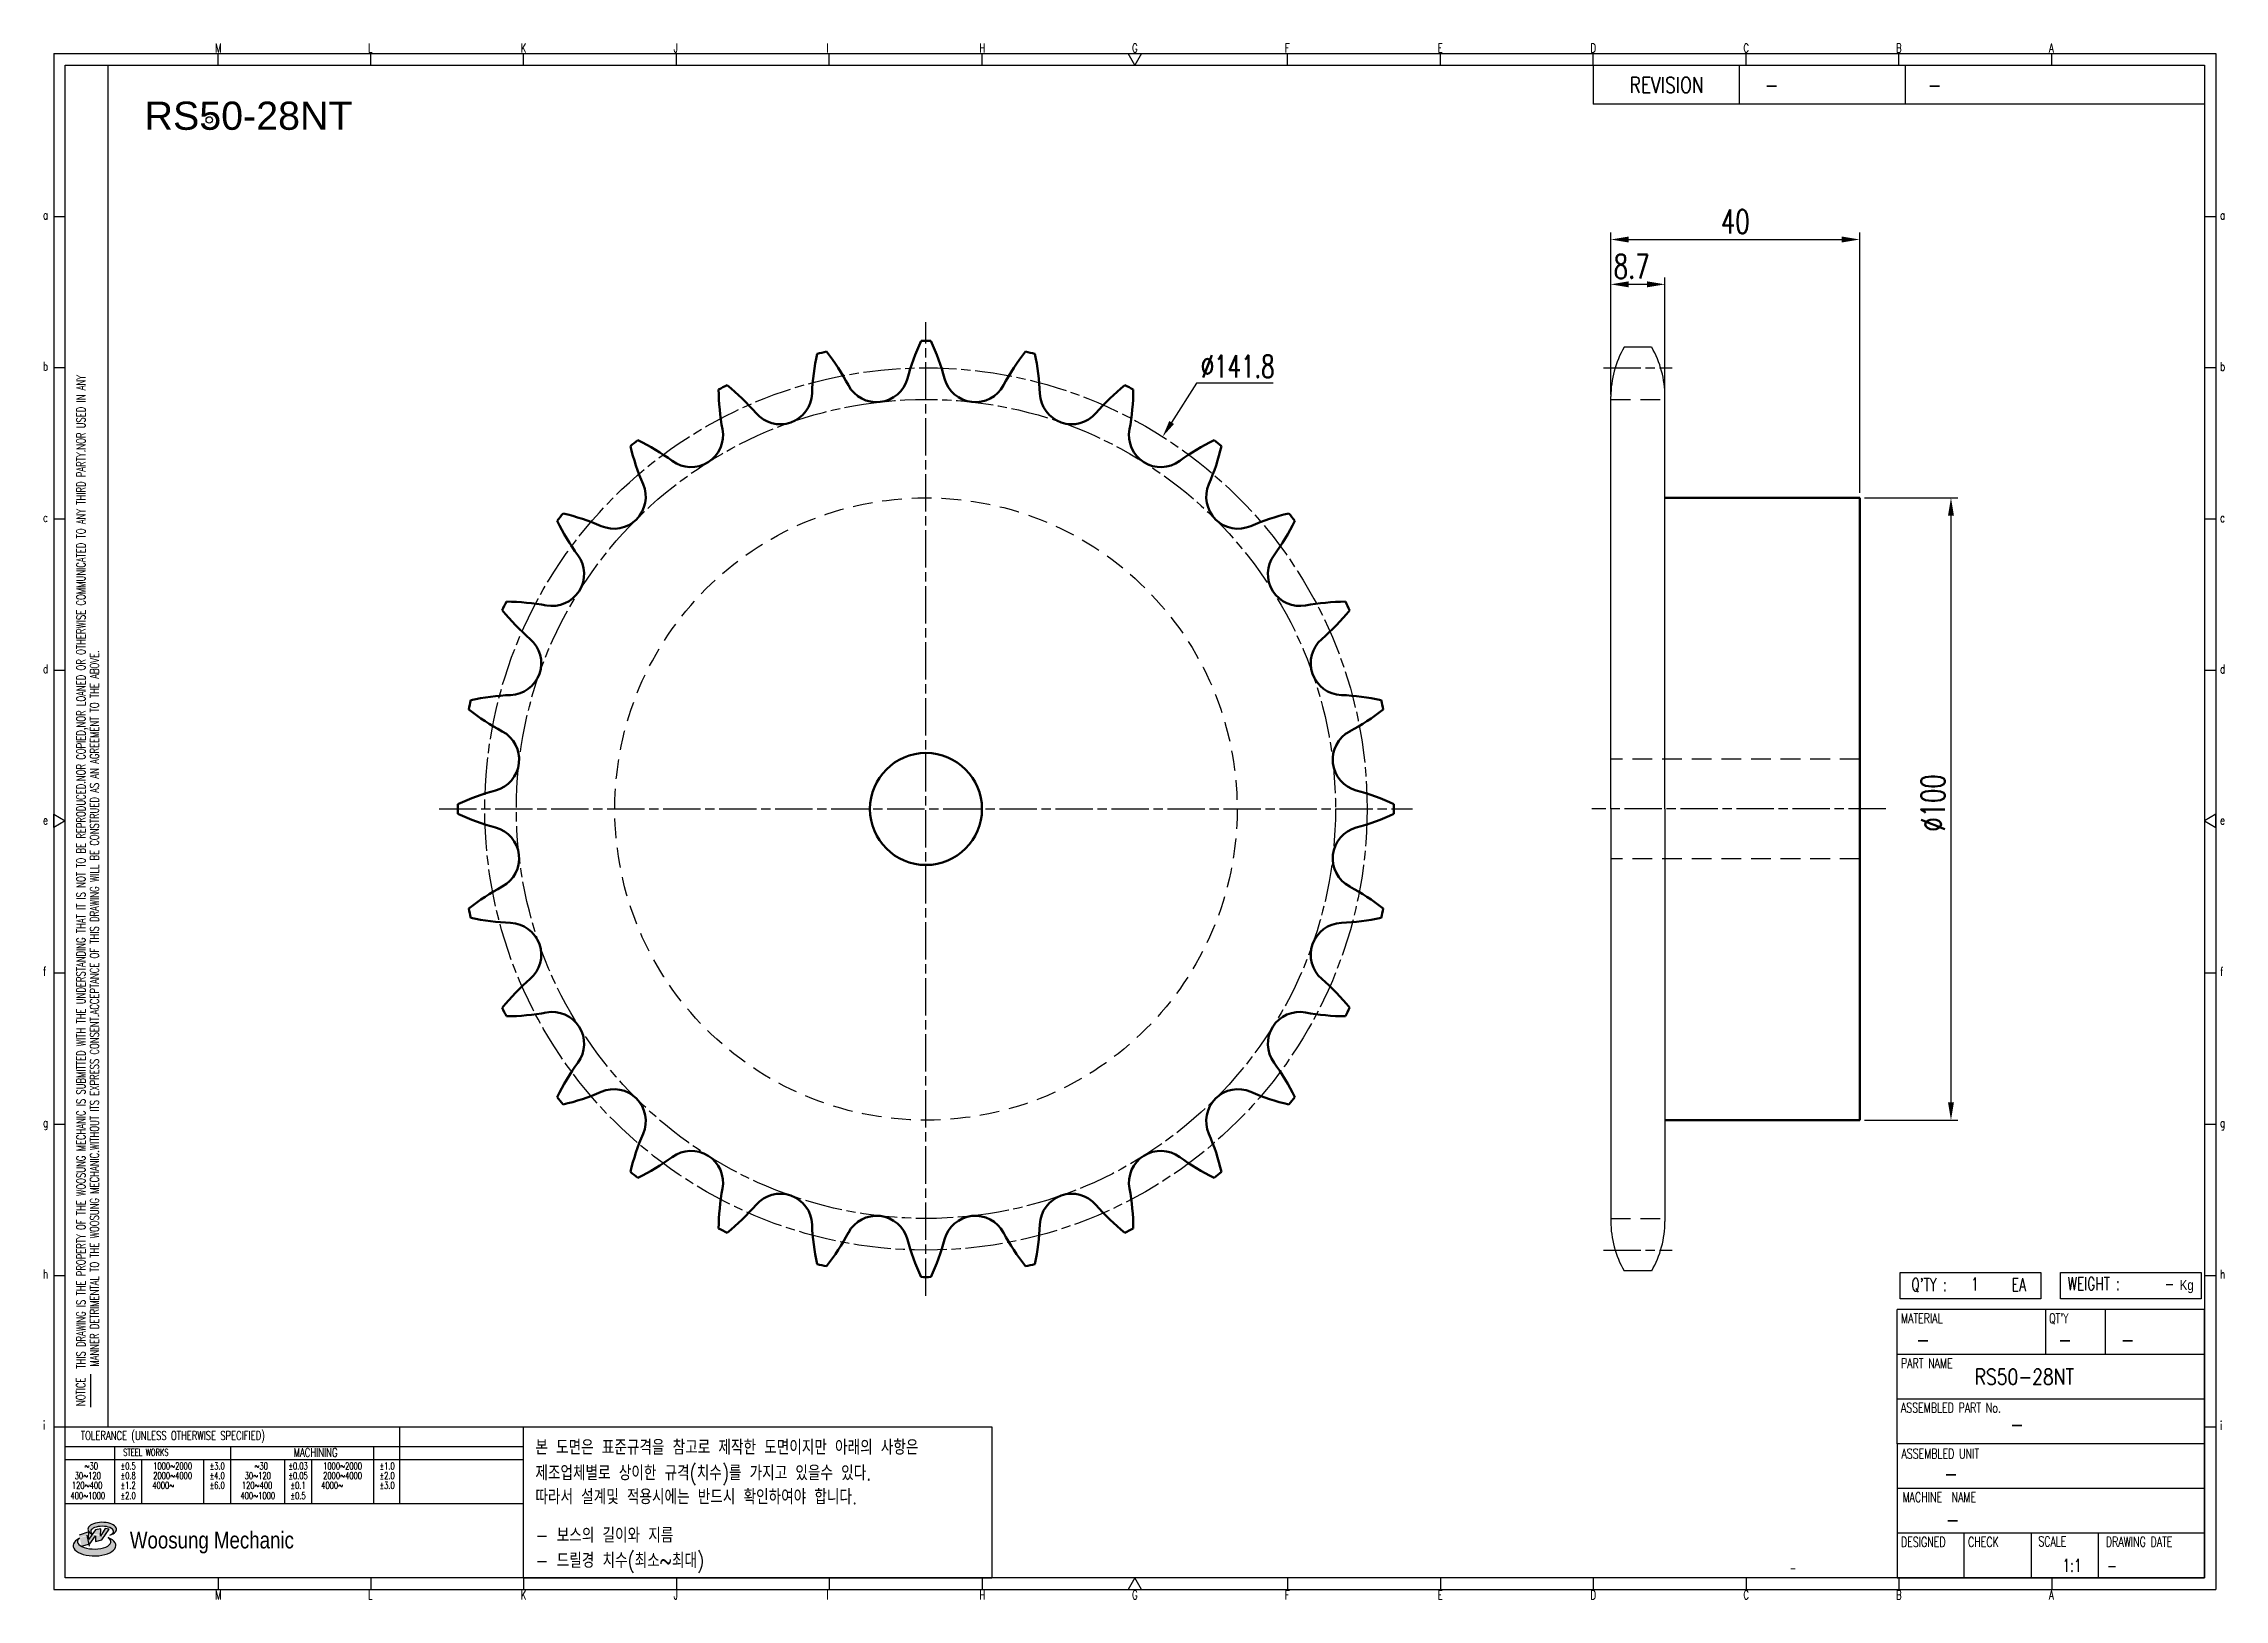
# Model space of a CAD drawing. Header units: millimetres. Extents: x 8308 to 8658, y 4750 to 5000.
import ezdxf
from ezdxf.enums import TextEntityAlignment as Align

# ---------------------------------------------------------------- set-up
doc = ezdxf.new("R2010")
doc.units = ezdxf.units.MM
for name, pattern in [('AM_ISO08W050', [18, 12, -1.5, 3, -1.5]), ('AM_ISO08W050x2', [9, 6, -0.75, 1.5, -0.75]), ('HIDDEN', [9.525, 6.35, -3.175])]:
    doc.linetypes.add(name, pattern=pattern)
for name, color, linetype, lineweight in [('1', 7, 'Continuous', 50), ('22', 30, 'AM_ISO08W050', 25), ('23', 40, 'AM_ISO08W050', 25), ('VIS', 7, 'Continuous', 50)]:
    doc.layers.add(name, color=color, linetype=linetype, lineweight=lineweight)
for name, color, linetype in [('HL', 2, 'HIDDEN'), ('S-DIM', 7, 'Continuous'), ('TITLE', 7, 'Continuous'), ('도면레이아웃', 7, 'Continuous')]:
    doc.layers.add(name, color=color, linetype=linetype)
doc.styles.add('HAN', font='ROMANS.shx', dxfattribs={"width": 0.7, "bigfont": 'whgtxt.shx'})
doc.styles.add('HKD_ST2', font='romans.shx', dxfattribs={"width": 0.7, "height": 4, "bigfont": '@extfont2.shx'})
doc.styles.add('HSG', font='SIMPLEX.shx', dxfattribs={"width": 0.7, "bigfont": 'HSG.shx'})
doc.styles.add('ROMANS', font='romans.shx', dxfattribs={"width": 0.7, "bigfont": 'whgtxt.shx'})
doc.styles.add('SLDTEXTSTYLE4', font='arial.ttf', dxfattribs={"width": 0.8})
doc.styles.get("Standard").update_dxf_attribs({"font": 'arial.ttf'})
doc.dimstyles.new('APP4', dxfattribs={"dimscale": 1.6, "dimtxt": 2.4, "dimasz": 1.8, "dimexe": 0.7, "dimexo": 0.5, "dimgap": 0.6, "dimtad": 1, "dimtoh": 1, "dimdec": 1, "dimrnd": 0.01, "dimzin": 9, "dimdsep": 46, "dimtxsty": 'HSG', "dimcen": 0, "dimclrd": 1, "dimclre": 1, "dimclrt": 256, "dimazin": 2, "dimtp": 1, "dimtm": 1, "dimtfac": 0.5, "dimtdec": 1, "dimtofl": 0, "dimtmove": 0, "dimatfit": 3, "dimfxl": 0, "dimtvp": 1, "dimtolj": 2, "dimlwd": -1, "dimlwe": -1, "dimarcsym": 0})
doc.dimstyles.new('APP6', dxfattribs={"dimscale": 1.5, "dimtxt": 2.4, "dimasz": 1.8, "dimexe": 0.7, "dimexo": 0.5, "dimgap": 0.6, "dimtad": 1, "dimtoh": 1, "dimdec": 1, "dimrnd": 0.01, "dimzin": 9, "dimdsep": 46, "dimtxsty": 'HSG', "dimcen": 0, "dimclrd": 1, "dimclre": 1, "dimclrt": 256, "dimazin": 2, "dimtp": 1, "dimtm": 1, "dimtfac": 0.5, "dimtdec": 1, "dimtofl": 0, "dimtmove": 0, "dimatfit": 3, "dimfxl": 0, "dimtvp": 1, "dimtolj": 2, "dimlwd": -1, "dimlwe": -1, "dimarcsym": 0})

# ---------------------------------------------------------------- blocks, each defined once
blk = doc.blocks.new('SUYWSHJH')
at = {"layer": '도면레이아웃'}
h = blk.add_hatch(color=10, dxfattribs=at)
h.paths.add_polyline_path([(1.544, 35.177), (1.554, 34.966), (1.779, 35.034), (2.054, 35.422), (1.908, 35.446), (1.728, 35.167), (1.741, 35.439), (1.547, 35.405), (1.292, 35.041), (1.295, 35.33), (0.943, 35.208), (1.03, 34.8), (1.336, 34.885)])
edge = h.paths.add_edge_path()
edge.add_ellipse((1.795, 35.421), major_axis=(-0.53, 0), ratio=0.487785, start_angle=122.36065, end_angle=403.39574)
edge.add_line((1.411, 35.244), (1.419, 35.261))
edge.add_ellipse((1.798, 35.344), major_axis=(-0.423, 0), ratio=0.444396, start_angle=131.58977, end_angle=386.19408, ccw=False)
edge = h.paths.add_edge_path()
edge.add_ellipse((1.512, 34.815), major_axis=(-0.793, 0), ratio=0.480113, start_angle=314.67633, end_angle=590.85213)
edge.add_ellipse((1.501, 34.958), major_axis=(-0.62, 0), ratio=0.43311, start_angle=331.7024, end_angle=574.42495, ccw=False)
for p, q in [((0, 90.118), (80.15, 90.118)), ((0, 90.118), (0, 33.191)), ((6.089, 89.693), (6.089, 90.118)), ((11.753, 89.693), (11.753, 90.118)), ((17.418, 89.693), (17.418, 90.118)), ((23.082, 89.693), (23.082, 90.118)), ((28.746, 89.693), (28.746, 90.118)), ((34.411, 89.693), (34.411, 90.118)), ((45.739, 89.693), (45.739, 90.118)), ((51.404, 89.693), (51.404, 90.118)), ((57.068, 89.693), (57.068, 90.118)), ((62.732, 89.693), (62.732, 90.118)), ((68.397, 89.693), (68.397, 90.118)), ((74.061, 89.693), (74.061, 90.118)), ((80.15, 90.118), (80.15, 33.191)), ((0, 84.085), (0.425, 84.085)), ((79.725, 84.085), (80.15, 84.085)), ((0, 78.478), (0.425, 78.478)), ((79.725, 78.478), (80.15, 78.478)), ((0, 72.87), (0.425, 72.87)), ((79.725, 72.87), (80.15, 72.87)), ((0, 67.262), (0.425, 67.262)), ((79.725, 67.262), (80.15, 67.262)), ((0, 56.047), (0.425, 56.047)), ((79.725, 56.047), (80.15, 56.047)), ((0, 50.439), (0.425, 50.439)), ((79.725, 50.439), (80.15, 50.439)), ((0, 44.832), (0.425, 44.832)), ((79.725, 44.832), (80.15, 44.832)), ((1.377, 39.947), (1.377, 41.174)), ((0, 39.224), (0.425, 39.224)), ((79.725, 39.224), (80.15, 39.224)), ((0, 33.191), (80.15, 33.191)), ((6.089, 33.616), (6.089, 33.191)), ((11.753, 33.616), (11.753, 33.191)), ((17.418, 33.616), (17.418, 33.191)), ((23.082, 33.616), (23.082, 33.191)), ((28.746, 33.616), (28.746, 33.191)), ((34.411, 33.616), (34.411, 33.191)), ((45.739, 33.616), (45.739, 33.191)), ((51.404, 33.616), (51.404, 33.191)), ((57.068, 33.616), (57.068, 33.191)), ((62.732, 33.616), (62.732, 33.191)), ((68.397, 33.616), (68.397, 33.191)), ((74.061, 33.616), (74.061, 33.191))]:
    blk.add_line(p, q)
at = {"color": 2}
for p, q in [((2.017, 39.224), (2.017, 89.693)), ((0.425, 39.224), (17.418, 39.224)), ((12.816, 39.224), (12.816, 36.382)), ((17.418, 33.616), (17.418, 39.224)), ((0.425, 38.487), (17.418, 38.487)), ((0.425, 38.012), (17.418, 38.012)), ((2.257, 38.487), (2.257, 36.382)), ((3.257, 38.012), (3.257, 36.382)), ((5.557, 38.012), (5.557, 36.382)), ((6.557, 38.5), (6.557, 36.382)), ((8.557, 38.012), (8.557, 36.382)), ((9.557, 38.026), (9.557, 36.382)), ((11.857, 38.487), (11.857, 36.382)), ((0.425, 36.382), (17.418, 36.382))]:
    blk.add_line(p, q, dxfattribs=at)
at = {"color": 6, "ltscale": 0.5}
for p, q in [((57.068, 89.693), (57.068, 88.246)), ((62.47, 89.693), (62.47, 88.246)), ((68.635, 89.693), (68.635, 88.246)), ((79.725, 88.246), (57.068, 88.246)), ((68.336, 38.59), (68.336, 43.563)), ((79.725, 43.563), (68.336, 43.563)), ((73.827, 43.563), (73.827, 41.905)), ((76.037, 43.563), (76.037, 41.905)), ((79.725, 38.59), (79.725, 43.563)), ((79.725, 41.905), (68.336, 41.905)), ((79.725, 40.248), (68.336, 40.248)), ((68.336, 38.59), (68.336, 33.616)), ((79.725, 38.59), (68.336, 38.59)), ((79.725, 33.616), (79.725, 38.59)), ((79.725, 36.932), (68.336, 36.932)), ((79.725, 35.274), (68.336, 35.274)), ((70.822, 33.616), (70.822, 35.274)), ((73.309, 33.616), (73.309, 35.274)), ((75.796, 33.616), (75.796, 35.274)), ((68.336, 33.616), (79.725, 33.616))]:
    blk.add_line(p, q, dxfattribs=at)
for points in [[(40.075, 89.693), (39.83, 90.118), (40.32, 90.118)], [(0.425, 89.693), (79.725, 89.693), (79.725, 33.616), (0.425, 33.616)], [(0.425, 61.679), (0, 61.433), (0, 61.924)], [(79.725, 61.679), (80.15, 61.433), (80.15, 61.924)], [(40.075, 33.616), (39.83, 33.191), (40.32, 33.191)]]:
    blk.add_lwpolyline(points, close=True)
at = {"layer": 'TITLE', "color": 20}
for p, q in [((68.449, 43.961), (68.449, 44.936)), ((68.449, 44.936), (73.654, 44.936)), ((73.654, 44.936), (73.654, 43.961)), ((74.39, 43.961), (74.39, 44.936)), ((74.39, 44.936), (79.595, 44.936)), ((79.595, 44.936), (79.595, 43.961)), ((73.654, 43.961), (68.449, 43.961)), ((79.595, 43.961), (74.39, 43.961))]:
    blk.add_line(p, q, dxfattribs=at)
at = {"layer": '도면레이아웃'}
for p, q in [((1.295, 35.33), (0.943, 35.208)), ((1.03, 34.8), (1.336, 34.885)), ((1.224, 35.208), (1.311, 34.8)), ((1.224, 35.208), (1.224, 35.208)), ((1.547, 35.405), (1.292, 35.041)), ((1.292, 35.041), (1.295, 35.33)), ((1.336, 34.885), (1.544, 35.177)), ((1.419, 35.261), (1.411, 35.244)), ((1.544, 35.177), (1.554, 34.966)), ((1.741, 35.439), (1.547, 35.405)), ((1.554, 34.966), (1.779, 35.034)), ((1.908, 35.446), (1.728, 35.167)), ((1.728, 35.167), (1.741, 35.439)), ((1.779, 35.034), (2.054, 35.422)), ((2.054, 35.422), (1.908, 35.446))]:
    blk.add_line(p, q, dxfattribs=at)
for centre, major_axis, ratio, start_param, end_param in [((1.795, 35.421), (-0.53, 0), 0.487785, 2.135596, 7.040584), ((1.512, 34.815), (-0.793, 0), 0.480113, 5.492138, 10.312315), ((1.501, 34.958), (-0.62, 0), 0.43311, 5.789299, 10.025607), ((1.798, 35.344), (-0.423, 0), 0.444396, 2.296675, 6.740358)]:
    blk.add_ellipse(centre, major_axis=major_axis, ratio=ratio, start_param=start_param, end_param=end_param, dxfattribs=at)
at = {"color": 4, "style": 'HKD_ST2', "width": 0.7}
for s, p in [('M', (5.988, 90.164)), ('L', (11.652, 90.164)), ('K', (17.316, 90.164)), ('J', (22.981, 90.164)), ('I', (28.645, 90.164)), ('H', (34.309, 90.164)), ('G', (39.974, 90.164)), ('F', (45.638, 90.164)), ('E', (51.302, 90.164)), ('D', (56.967, 90.164)), ('C', (62.631, 90.164)), ('B', (68.295, 90.164)), ('A', (73.96, 90.164)), ('a', (-0.395, 83.976)), ('a', (80.305, 83.97)), ('b', (-0.395, 78.368)), ('b', (80.305, 78.362)), ('c', (-0.395, 72.76)), ('c', (80.305, 72.754)), ('d', (-0.395, 67.153)), ('d', (80.305, 67.147)), ('e', (-0.395, 61.545)), ('e', (80.305, 61.539)), ('f', (-0.395, 55.937)), ('f', (80.305, 55.931)), ('g', (-0.395, 50.33)), ('g', (80.305, 50.324)), ('h', (-0.395, 44.722)), ('h', (80.305, 44.716)), ('i', (-0.395, 39.114)), ('i', (80.305, 39.108)), ('M', (5.988, 32.824)), ('L', (11.652, 32.824)), ('K', (17.316, 32.824)), ('J', (22.981, 32.824)), ('I', (28.645, 32.824)), ('H', (34.309, 32.824)), ('G', (39.974, 32.824)), ('F', (45.638, 32.824)), ('E', (51.302, 32.824)), ('D', (56.967, 32.824)), ('C', (62.631, 32.824)), ('B', (68.295, 32.824)), ('A', (73.96, 32.824))]:
    blk.add_text(s, height=0.326, dxfattribs=at).set_placement(p)
for s, height, style, width, p in [('REVISION', 0.5806, 'HAN', 0.8, (58.415, 88.664)), ('-', 0.581, 'HAN', 0.8, (63.426, 88.664)), ('-', 0.581, 'HAN', 0.8, (69.468, 88.664)), ("Q'TY : ", 0.4746, 'HKD_ST2', 0.7, (68.857, 44.253)), ('1', 0.475, 'HKD_ST2', 0.7, (71.071, 44.275)), ('EA', 0.4746, 'HKD_ST2', 0.7, (72.578, 44.253)), ('WEIGHT : ', 0.4746, 'HKD_ST2', 0.7, (74.65, 44.286)), ('-', 0.581, 'HAN', 0.8, (69.029, 42.157)), ('-', 0.581, 'HAN', 0.8, (74.289, 42.157)), ('-', 0.581, 'HAN', 0.8, (76.623, 42.157)), ('-', 0.581, 'HAN', 0.8, (72.515, 39.013)), ('-', 0.581, 'HAN', 0.8, (70.067, 37.189)), ('-', 0.581, 'HAN', 0.8, (70.126, 35.48)), ('1:1', 0.4746, 'HKD_ST2', 0.7, (74.458, 33.848)), ('-', 0.475, 'HKD_ST2', 0.7, (76.112, 33.837))]:
    blk.add_text(s, height=height, dxfattribs=dict(style=style, width=width)).set_placement(p)
at = {"color": 6, "style": 'HKD_ST2', "width": 0.7}
for s, p in [(' THIS DRAWING IS THE PROPERTY OF THE WOOSUNG MECHANIC IS SUBMITTED WITH THE UNDERSTANDING THAT IT IS NOT TO BE REPRODUCED.NOR COPIED,NOR LOANED OR OTHERWISE COMMUNICATED TO ANY THIRD PARTY.NOR USED IN ANY', (1.173, 41.217)), ('MANNER DETRIMENTAL TO THE WOOSUNG MECHANIC.WITHOUT ITS EXPRESS CONSENT.ACCEPTANCE OF THIS DRAWING WILL BE CONSTRUED AS AN AGREEMENT TO THE ABOVE.', (1.672, 41.447))]:
    blk.add_text(s, height=0.326266, rotation=90, dxfattribs=at).set_placement(p)
at = {"style": 'HKD_ST2', "width": 0.7}
blk.add_text('-', height=0.475, dxfattribs=at).set_placement((78.613, 44.286), align=Align.RIGHT)
at = {"color": 4, "style": 'HKD_ST2', "width": 0.7}
for s, height, p in [('MATERIAL', 0.3651, (68.474, 43.425)), ("QT'Y", 0.3651, (73.965, 43.425)), ('PART NAME', 0.3651, (68.474, 41.756)), ('ASSEMBLED PART No.', 0.36511, (68.474, 40.109)), ('ASSEMBLED UNIT', 0.36511, (68.49, 38.408)), ('MACHINE  NAME', 0.36511, (68.532, 36.794)), ('DESIGNED', 0.3651, (68.474, 35.136)), ('CHECK', 0.3651, (70.961, 35.136)), ('SCALE', 0.3651, (73.566, 35.153)), ('DRAWING DATE', 0.36511, (76.071, 35.141))]:
    blk.add_text(s, height=height, dxfattribs=at).set_placement(p, align=Align.TOP_LEFT)
at = {"style": 'HKD_ST2', "width": 0.7}
blk.add_text('NOTICE', height=0.3263, rotation=90, dxfattribs=at).set_placement((1.163, 39.988))
for s, height, style, width, p in [('TOLERANCE (UNLESS OTHERWISE SPECIFIED)', 0.32627, 'HKD_ST2', 0.7, (4.417, 38.896)), ('-', 0.326, 'ROMANS', 0.65, (64.469, 33.975))]:
    blk.add_text(s, height=height, dxfattribs=dict(style=style, width=width)).set_placement(p, align=Align.MIDDLE_CENTER)
at = {"color": 4, "style": 'HKD_ST2', "width": 0.7}
for s, height, p in [('STEEL WORKS', 0.26101, (3.416, 38.268)), ('MACHINING', 0.3263, (9.707, 38.27)), ('%%P0.5', 0.261, (2.757, 37.762)), ('%%P0.8', 0.261, (2.757, 37.411)), ('%%P3.0', 0.261, (6.057, 37.762)), ('%%P4.0', 0.261, (6.057, 37.411)), ('%%P0.03', 0.261, (9.057, 37.762)), ('%%P0.05', 0.261, (9.057, 37.411)), ('%%P1.0', 0.261, (12.357, 37.762)), ('%%P2.0', 0.261, (12.357, 37.411)), ('%%P1.2', 0.261, (2.757, 37.045)), ('%%P2.0', 0.261, (2.757, 36.67)), ('%%P6.0', 0.261, (6.057, 37.045)), ('%%P0.1', 0.261, (9.057, 37.045)), ('%%P0.5', 0.261, (9.057, 36.67)), ('%%P3.0', 0.261, (12.357, 37.045))]:
    blk.add_text(s, height=height, dxfattribs=at).set_placement(p, align=Align.MIDDLE)
for s, height, p in [('30%%126120', 0.261, (1.263, 37.411)), ('%%12630', 0.261, (1.389, 37.762)), ('2000%%1264000', 0.26101, (4.407, 37.411)), ('1000%%1262000', 0.26101, (4.407, 37.762)), ('30%%126120', 0.261, (7.563, 37.411)), ('%%12630', 0.261, (7.689, 37.762)), ('2000%%1264000', 0.26101, (10.707, 37.411)), ('1000%%1262000', 0.26101, (10.707, 37.762)), ('400%%1261000', 0.26101, (1.263, 36.67)), ('120%%126400', 0.26101, (1.237, 37.045)), ('4000%%126', 0.261, (4.061, 37.045)), ('400%%1261000', 0.26101, (7.563, 36.67)), ('120%%126400', 0.26101, (7.537, 37.045)), ('4000%%126', 0.261, (10.321, 37.045))]:
    blk.add_text(s, height=height, dxfattribs=at).set_placement(p, align=Align.MIDDLE_CENTER)
at = {"color": 1, "style": 'SLDTEXTSTYLE4', "width": 0.8}
blk.add_text('Woosung Mechanic', height=0.61957, dxfattribs=at).set_placement((2.822, 34.711))
at = {"layer": 'TITLE', "width": 0.8}
blk.add_text('Kg', height=0.3789, dxfattribs=at).set_placement((78.807, 44.286))
blk = doc.blocks.new('*D163')
at = {"layer": 'Defpoints', "color": 0, "transparency": 16777216}
for p in [(8487.64, 4937.01), (8411.58, 4817.35)]:
    blk.add_point(p, dxfattribs=at)
at = {"layer": 'S-DIM', "color": 1, "transparency": 16777216}
for p, q in [((8493.1, 4945.6), (8489.09, 4939.29)), ((8505.4, 4945.6), (8493.1, 4945.6))]:
    blk.add_line(p, q, dxfattribs=at)
blk.add_solid([(8488.71, 4939.53), (8489.47, 4939.05), (8487.64, 4937.01)], dxfattribs=at)
at = {"layer": 'S-DIM', "transparency": 16777216, "insert": (8499.7, 4948.3), "char_height": 3.6, "attachment_point": 5, "style": 'HSG'}
blk.add_mtext('\\A2;∅141.8', dxfattribs=at)
blk = doc.blocks.new('*D164')
at = {"layer": 'Defpoints', "color": 0, "transparency": 16777216}
for p in [(8568.36, 4961.49), (8559.66, 4942.99), (8568.36, 4942.99)]:
    blk.add_point(p, dxfattribs=at)
at = {"layer": 'S-DIM', "color": 1, "transparency": 16777216}
for p, q in [((8559.66, 4943.79), (8559.66, 4962.61)), ((8568.36, 4943.79), (8568.36, 4962.61)), ((8562.54, 4961.49), (8565.48, 4961.49))]:
    blk.add_line(p, q, dxfattribs=at)
for points in [[(8562.54, 4961.97), (8562.54, 4961.01), (8559.66, 4961.49)], [(8565.48, 4961.97), (8565.48, 4961.01), (8568.36, 4961.49)]]:
    blk.add_solid(points, dxfattribs=at)
at = {"layer": 'S-DIM', "transparency": 16777216, "insert": (8563.02, 4964.37), "char_height": 3.84, "attachment_point": 5, "style": 'HSG'}
blk.add_mtext('\\A2;8.7', dxfattribs=at)
blk = doc.blocks.new('*D165')
at = {"layer": 'Defpoints', "color": 0, "transparency": 16777216}
for p in [(8599.66, 4968.69), (8559.66, 4942.99), (8599.66, 4927.18)]:
    blk.add_point(p, dxfattribs=at)
at = {"layer": 'S-DIM', "color": 1, "transparency": 16777216}
for p, q in [((8559.66, 4943.79), (8559.66, 4969.81)), ((8599.66, 4927.98), (8599.66, 4969.81)), ((8562.54, 4968.69), (8596.78, 4968.69))]:
    blk.add_line(p, q, dxfattribs=at)
for points in [[(8562.54, 4969.17), (8562.54, 4968.21), (8559.66, 4968.69)], [(8596.78, 4969.17), (8596.78, 4968.21), (8599.66, 4968.69)]]:
    blk.add_solid(points, dxfattribs=at)
at = {"layer": 'S-DIM', "transparency": 16777216, "insert": (8579.66, 4971.57), "char_height": 3.84, "attachment_point": 5, "style": 'HSG'}
blk.add_mtext('\\A2;40', dxfattribs=at)
blk = doc.blocks.new('*D166')
at = {"layer": 'Defpoints', "color": 0, "transparency": 16777216}
for p in [(8599.66, 4927.18), (8599.66, 4827.18), (8614.33, 4827.18)]:
    blk.add_point(p, dxfattribs=at)
at = {"layer": 'S-DIM', "color": 1, "transparency": 16777216}
for p, q in [((8600.46, 4927.18), (8615.45, 4927.18)), ((8614.33, 4924.3), (8614.33, 4830.06)), ((8600.46, 4827.18), (8615.45, 4827.18))]:
    blk.add_line(p, q, dxfattribs=at)
for points in [[(8613.85, 4924.3), (8614.81, 4924.3), (8614.33, 4927.18)], [(8613.85, 4830.06), (8614.81, 4830.06), (8614.33, 4827.18)]]:
    blk.add_solid(points, dxfattribs=at)
at = {"layer": 'S-DIM', "transparency": 16777216, "insert": (8611.45, 4878.16), "char_height": 3.84, "attachment_point": 5, "rotation": 90, "style": 'HSG'}
blk.add_mtext('\\A2;%%c100', dxfattribs=at)

msp = doc.modelspace()

# ---------------------------------------------------------------- linework, layer by layer
for p, q in [((8566.23, 4951.38), (8561.79, 4951.38)), ((8559.66, 4877.18), (8559.66, 4943.45)), ((8568.36, 4877.18), (8568.36, 4943.45)), ((8559.66, 4877.18), (8559.66, 4810.91)), ((8568.36, 4877.18), (8568.36, 4810.91)), ((8566.23, 4802.98), (8561.79, 4802.98))]:
    msp.add_line(p, q)
at = {"color": 4}
msp.add_lwpolyline([(8384.95, 4777.91), (8460.21, 4777.91), (8460.21, 4753.6), (8384.95, 4753.6)], close=True, dxfattribs=at)
msp.add_circle((8334.44, 4987.9), 0.524)
for centre, start, end in [((8575.54, 4943.45), 150, 180), ((8552.49, 4943.45), 0, 30), ((8575.54, 4810.91), 180, 210), ((8552.49, 4810.91), 330, 0)]:
    msp.add_arc(centre, 15.87, start, end)
at = {"layer": '1'}
for centre, radius, start, end in [((8481.92, 4936.76), 36.58, 154.7049, 164.8214), ((8449.61, 4877.18), 75.21, 89.4207, 90.5793), ((8417.3, 4936.76), 36.58, 15.1786, 25.2951), ((8467.85, 4942.45), 36.58, 167.5621, 177.6786), ((8449.61, 4877.18), 75.21, 102.2778, 103.4365), ((8404.85, 4928.08), 36.58, 28.0357, 38.1522), ((8494.37, 4928.08), 36.58, 141.8478, 151.9643), ((8449.61, 4877.18), 75.21, 76.5635, 77.7222), ((8431.37, 4942.45), 36.58, 2.3214, 12.4379), ((8449.61, 4877.18), 75.21, 115.135, 116.2936), ((8394.65, 4916.84), 36.58, 40.8929, 51.0094), ((8441.67, 4947.68), 5.13, 208.0357, 344.8214), ((8457.55, 4947.68), 5.13, 195.1786, 331.9643), ((8504.57, 4916.84), 36.58, 128.9906, 139.1071), ((8449.61, 4877.18), 75.21, 63.7064, 64.865), ((8452.87, 4944.88), 36.58, 180.4192, 190.5357), ((8426.18, 4944.14), 5.13, 220.8929, 357.6786), ((8473.04, 4944.14), 5.13, 182.3214, 319.1071), ((8446.35, 4944.88), 36.58, 349.4643, 359.5808), ((8411.87, 4937.25), 5.13, 233.75, 10.5357), ((8487.35, 4937.25), 5.13, 169.4643, 306.25), ((8449.61, 4877.18), 75.21, 127.9921, 129.1507), ((8437.72, 4943.9), 36.58, 193.2764, 203.3929), ((8387.2, 4903.62), 36.58, 53.75, 63.8665), ((8512.02, 4903.62), 36.58, 116.1335, 126.25), ((8461.5, 4943.9), 36.58, 336.6071, 346.7236), ((8449.61, 4877.18), 75.21, 50.8493, 52.0079), ((8399.45, 4927.35), 5.13, 246.6071, 23.3929), ((8499.78, 4927.35), 5.13, 156.6071, 293.3929), ((8449.61, 4877.18), 75.21, 140.8493, 142.0079), ((8382.89, 4889.07), 36.58, 66.6071, 76.7236), ((8516.33, 4889.07), 36.58, 103.2764, 113.3929), ((8449.61, 4877.18), 75.21, 37.9921, 39.1507), ((8423.17, 4939.59), 36.58, 206.1335, 216.25), ((8476.05, 4939.59), 36.58, 323.75, 333.8665), ((8389.54, 4914.93), 5.13, 259.4643, 36.25), ((8509.68, 4914.93), 5.13, 143.75, 280.5357), ((8449.61, 4877.18), 75.21, 153.7064, 154.865), ((8381.91, 4873.92), 36.58, 79.4643, 89.5808), ((8517.31, 4873.92), 36.58, 90.4192, 100.5357), ((8449.61, 4877.18), 75.21, 25.135, 26.2936), ((8409.95, 4932.14), 36.58, 218.9906, 229.1071), ((8489.27, 4932.14), 36.58, 310.8929, 321.0094), ((8382.65, 4900.61), 5.13, 272.3214, 49.1071), ((8516.57, 4900.61), 5.13, 130.8929, 267.6786), ((8449.61, 4877.18), 75.21, 166.5635, 167.7222), ((8398.72, 4921.94), 36.58, 231.8478, 241.9643), ((8384.34, 4858.94), 36.58, 92.3214, 102.4379), ((8514.88, 4858.94), 36.58, 77.5621, 87.6786), ((8500.5, 4921.94), 36.58, 298.0357, 308.1522), ((8449.61, 4877.18), 75.21, 12.2778, 13.4365), ((8379.11, 4885.12), 5.13, 285.1786, 61.9643), ((8520.11, 4885.12), 5.13, 118.0357, 254.8214), ((8390.03, 4844.87), 36.58, 105.1786, 115.2951), ((8509.19, 4844.87), 36.58, 64.7049, 74.8214), ((8449.61, 4877.18), 75.21, 179.4207, 180.5793), ((8390.03, 4909.49), 36.58, 244.7049, 254.8214), ((8509.19, 4909.49), 36.58, 285.1786, 295.2951), ((8449.61, 4877.18), 75.21, 359.4207, 0.5793), ((8379.11, 4869.24), 5.13, 298.0357, 74.8214), ((8520.11, 4869.24), 5.13, 105.1786, 241.9643), ((8398.72, 4832.42), 36.58, 118.0357, 128.1522), ((8500.5, 4832.42), 36.58, 51.8478, 61.9643), ((8449.61, 4877.18), 75.21, 192.2778, 193.4365), ((8449.61, 4877.18), 75.21, 346.5635, 347.7222), ((8384.34, 4895.42), 36.58, 257.5621, 267.6786), ((8382.65, 4853.75), 5.13, 310.8929, 87.6786), ((8516.57, 4853.75), 5.13, 92.3214, 229.1071), ((8514.88, 4895.42), 36.58, 272.3214, 282.4379), ((8409.95, 4822.22), 36.58, 130.8929, 141.0094), ((8489.27, 4822.22), 36.58, 38.9906, 49.1071), ((8449.61, 4877.18), 75.21, 205.135, 206.2936), ((8381.91, 4880.44), 36.58, 270.4192, 280.5357), ((8389.54, 4839.44), 5.13, 323.75, 100.5357), ((8509.68, 4839.44), 5.13, 79.4643, 216.25), ((8517.31, 4880.44), 36.58, 259.4643, 269.5808), ((8449.61, 4877.18), 75.21, 333.7064, 334.865), ((8423.17, 4814.77), 36.58, 143.75, 153.8665), ((8476.05, 4814.77), 36.58, 26.1335, 36.25), ((8449.61, 4877.18), 75.21, 217.9921, 219.1507), ((8382.89, 4865.29), 36.58, 283.2764, 293.3929), ((8399.45, 4827.02), 5.13, 336.6071, 113.3929), ((8499.78, 4827.02), 5.13, 66.6071, 203.3929), ((8516.33, 4865.29), 36.58, 246.6071, 256.7236), ((8449.61, 4877.18), 75.21, 320.8493, 322.0079), ((8437.72, 4810.46), 36.58, 156.6071, 166.7236), ((8461.5, 4810.46), 36.58, 13.2764, 23.3929), ((8449.61, 4877.18), 75.21, 230.8493, 232.0079), ((8387.2, 4850.75), 36.58, 296.1335, 306.25), ((8411.87, 4817.11), 5.13, 349.4643, 126.25), ((8487.35, 4817.11), 5.13, 53.75, 190.5357), ((8512.02, 4850.75), 36.58, 233.75, 243.8665), ((8449.61, 4877.18), 75.21, 307.9921, 309.1507), ((8452.87, 4809.48), 36.58, 169.4643, 179.5808), ((8426.18, 4810.22), 5.13, 2.3214, 139.1071), ((8473.04, 4810.22), 5.13, 40.8929, 177.6786), ((8446.35, 4809.48), 36.58, 0.4192, 10.5357), ((8394.65, 4837.52), 36.58, 308.9906, 319.1071), ((8441.67, 4806.68), 5.13, 15.1786, 151.9643), ((8457.55, 4806.68), 5.13, 28.0357, 164.8214), ((8504.57, 4837.52), 36.58, 220.8929, 231.0094), ((8449.61, 4877.18), 75.21, 243.7064, 244.865), ((8467.85, 4811.91), 36.58, 182.3214, 192.4379), ((8404.85, 4826.29), 36.58, 321.8478, 331.9643), ((8494.37, 4826.29), 36.58, 208.0357, 218.1522), ((8431.37, 4811.91), 36.58, 347.5621, 357.6786), ((8449.61, 4877.18), 75.21, 295.135, 296.2936), ((8481.92, 4817.6), 36.58, 195.1786, 205.2951), ((8417.3, 4817.6), 36.58, 334.7049, 344.8214), ((8449.61, 4877.18), 75.21, 256.5635, 257.7222), ((8449.61, 4877.18), 75.21, 269.4207, 270.5793), ((8449.61, 4877.18), 75.21, 282.2778, 283.4365)]:
    msp.add_arc(centre, radius, start, end, dxfattribs=at)
at = {"layer": '22', "linetype": 'AM_ISO08W050x2'}
for p, q in [((8558.48, 4948.07), (8569.54, 4948.07)), ((8558.48, 4806.29), (8569.54, 4806.29))]:
    msp.add_line(p, q, dxfattribs=at)
at = {"layer": '23', "color": 4, "linetype": 'AM_ISO08W050x2'}
for p, q in [((8449.61, 4798.97), (8449.61, 4955.39)), ((8371.4, 4877.18), (8527.82, 4877.18)), ((8603.88, 4877.18), (8556.63, 4877.18))]:
    msp.add_line(p, q, dxfattribs=at)
for radius in [70.89, 65.81]:
    msp.add_circle((8449.61, 4877.18), radius, dxfattribs=at)
at = {"layer": 'HL', "ltscale": 0.5}
for p, q in [((8559.66, 4942.99), (8568.36, 4942.99)), ((8599.66, 4885.18), (8559.66, 4885.18)), ((8599.66, 4869.18), (8559.66, 4869.18)), ((8559.66, 4811.37), (8568.36, 4811.37))]:
    msp.add_line(p, q, dxfattribs=at)
msp.add_circle((8449.61, 4877.18), 50, dxfattribs=at)
at = {"layer": 'VIS'}
for p, q in [((8599.66, 4927.18), (8568.36, 4927.18)), ((8599.66, 4927.18), (8599.66, 4827.18)), ((8599.66, 4827.18), (8568.36, 4827.18))]:
    msp.add_line(p, q, dxfattribs=at)
msp.add_circle((8449.61, 4877.18), 9, dxfattribs=at)

# ---------------------------------------------------------------- block references
at = {"xscale": 4.335323395457954, "yscale": 4.335323395457954, "zscale": 4.335323395457954}
msp.add_blockref('SUYWSHJH', (8309.44, 4607.87), dxfattribs=at)

# ---------------------------------------------------------------- texts
at = {"color": 2}
msp.add_text('RS50-28NT', height=4.53, dxfattribs=at).set_placement((8324.04, 4986.32))
at = {"style": 'HAN', "width": 0.8}
msp.add_text('RS50-28NT', height=2.517, dxfattribs=at).set_placement((8618.15, 4784.68))
at = {"color": 4, "style": 'HAN', "width": 0.8}
for s, p in [('본 도면은 표준규격을 참고로 제작한 도면이지만 아래의 사항은', (8386.84, 4773.41)), ('제조업체별로 상이한 규격(치수)를 가지고 있을수 있다.', (8386.84, 4769.29)), ('따라서 설계및 적용시에는 반드시 확인하여야 합니다.', (8386.84, 4765.45)), ('- 보스의 길이와 지름', (8386.84, 4759.28)), ('- 드릴경 치수(최소~최대)', (8386.84, 4755.22))]:
    msp.add_text(s, height=2.3817, dxfattribs=at).set_placement(p)

# ---------------------------------------------------------------- dimensions: what is measured, and where the dimension line sits
at = {"layer": 'S-DIM', "color": 3}
dim = msp.add_linear_dim(base=(8599.66, 4968.69), p1=(8559.66, 4942.99), p2=(8599.66, 4927.18), dimstyle='APP4', dxfattribs=at)
dim.commit()
dim.dimension.update_dxf_attribs({"geometry": '*D165', "text_midpoint": (8579.66, 4971.57)})
dim = msp.add_linear_dim(base=(8568.36, 4961.49), p1=(8559.66, 4942.99), p2=(8568.36, 4942.99), dimstyle='APP4', dxfattribs=at)
dim.commit()
dim.dimension.update_dxf_attribs({"geometry": '*D164', "text_midpoint": (8563.02, 4961.49), "dimtype": 160})
dim = msp.add_diameter_dim_2p(p1=(8411.58, 4817.35), p2=(8487.64, 4937.01), dimstyle='APP6', dxfattribs=at)
dim.commit()
dim.dimension.update_dxf_attribs({"geometry": '*D163', "text_midpoint": (8499.7, 4945.6), "dimtype": 163})
dim = msp.add_linear_dim(base=(8614.33, 4827.18), p1=(8599.66, 4927.18), p2=(8599.66, 4827.18), angle=90, text='%%c<>', dimstyle='APP4', dxfattribs=at)
dim.commit()
dim.dimension.update_dxf_attribs({"geometry": '*D166', "text_midpoint": (8614.33, 4878.16), "dimtype": 160})

doc.saveas('drawing.dxf')
